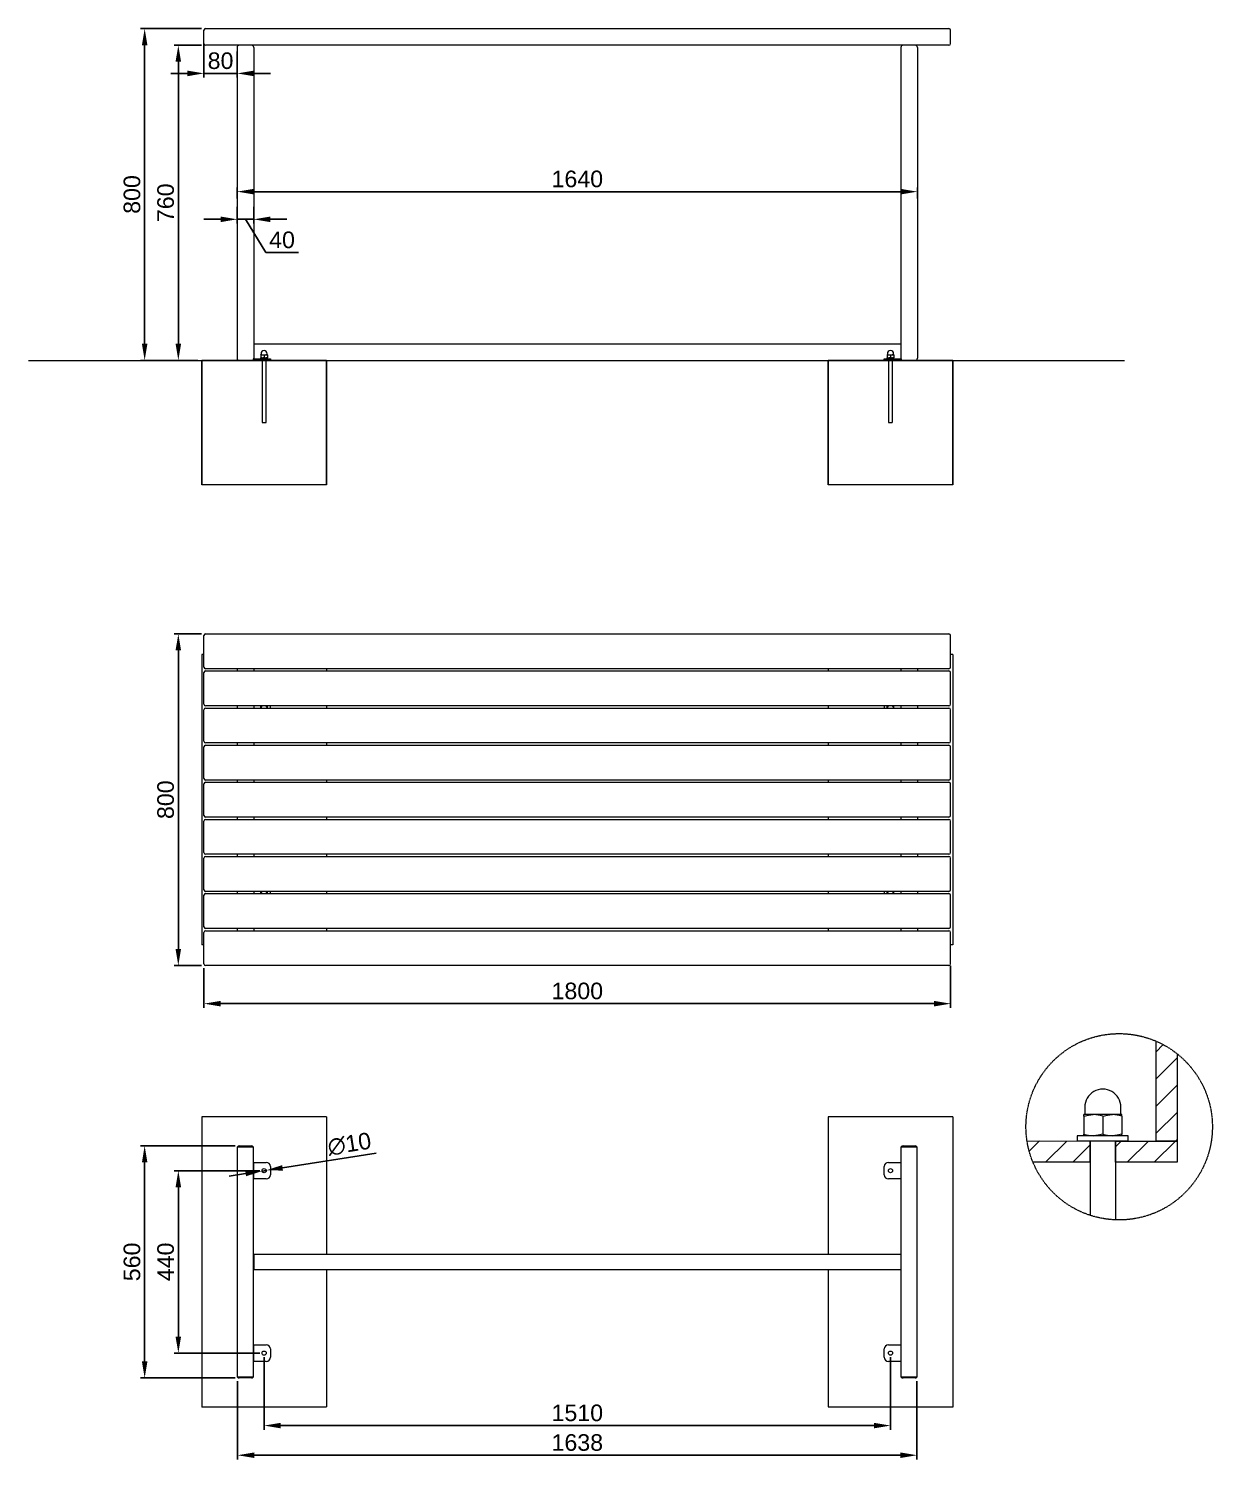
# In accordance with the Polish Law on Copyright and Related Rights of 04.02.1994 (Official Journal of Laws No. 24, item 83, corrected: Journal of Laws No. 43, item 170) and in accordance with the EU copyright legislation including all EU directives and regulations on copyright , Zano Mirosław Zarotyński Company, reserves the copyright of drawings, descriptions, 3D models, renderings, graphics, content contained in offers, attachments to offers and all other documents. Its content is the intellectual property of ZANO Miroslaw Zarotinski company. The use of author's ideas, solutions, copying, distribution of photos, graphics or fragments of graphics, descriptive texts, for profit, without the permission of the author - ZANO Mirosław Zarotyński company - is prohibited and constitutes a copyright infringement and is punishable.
# Model space of a CAD drawing. Header units: millimetres. Extents: x -327 to 4698, y -49 to 3402.
# Drawn here: x -327 to 2527, y -49 to 3402 of the extents above; entities that cross this region are included whole.
import ezdxf

# ---------------------------------------------------------------- set-up
doc = ezdxf.new("R2010")
doc.units = ezdxf.units.MM
doc.linetypes.add('HIDDEN', pattern=[1.905, 1.27, -0.635])
for name, color, linetype, lineweight in [('ZANO_R', 7, 'Continuous', 0), ('ZANO_R_przerywana', 7, 'HIDDEN', 0), ('ZANO_W', 1, 'Continuous', 0)]:
    doc.layers.add(name, color=color, linetype=linetype, lineweight=lineweight)
doc.styles.add('Arial', font='arial.ttf')
doc.styles.get("Standard").update_dxf_attribs({"font": 'ARIALUNI.TTF'})
doc.dimstyles.new('pl i ang', dxfattribs={"dimtxt": 50, "dimasz": 50, "dimexe": 1.25, "dimexo": 0.625, "dimgap": 10, "dimtad": 1, "dimtoh": 1, "dimtxsty": 'Standard', "dimcen": 2.5, "dimclrd": 1, "dimclre": 1, "dimclrt": 1, "dimadec": 0, "dimazin": 0, "dimtfac": 1, "dimtmove": 0, "dimatfit": 3, "dimfxl": 1, "dimarcsym": 1})

# ---------------------------------------------------------------- blocks, each defined once
blk = doc.blocks.new('*D398')
at = {"layer": 'ZANO_W', "color": 1, "lineweight": -2}
for p, q in [((90, 3361.6), (24.2, 3361.6)), ((34.2, 3321.6), (34.2, 2641.6)), ((81, 2601.6), (24.2, 2601.6))]:
    blk.add_line(p, q, dxfattribs=at)
at = {"layer": 'ZANO_W', "color": 1}
for points in [[(40.8, 3321.6), (27.5, 3321.6), (34.2, 3361.6)], [(27.5, 2641.6), (40.8, 2641.6), (34.2, 2601.6)]]:
    blk.add_solid(points, dxfattribs=at)
at = {"layer": 'ZANO_W', "color": 1, "insert": (3.7, 2981.6), "char_height": 40, "attachment_point": 5, "rotation": 90, "style": 'Arial'}
blk.add_mtext('760', dxfattribs=at)
blk = doc.blocks.new('*D399')
at = {"layer": 'ZANO_W', "color": 1, "lineweight": -2}
for p, q in [((90, 3401.6), (-57, 3401.6)), ((-47, 3361.6), (-47, 2641.6)), ((81, 2601.6), (-57, 2601.6))]:
    blk.add_line(p, q, dxfattribs=at)
at = {"layer": 'ZANO_W', "color": 1}
for points in [[(-40.3, 3361.6), (-53.6, 3361.6), (-47, 3401.6)], [(-53.6, 2641.6), (-40.3, 2641.6), (-47, 2601.6)]]:
    blk.add_solid(points, dxfattribs=at)
at = {"layer": 'ZANO_W', "color": 1, "insert": (-77.4, 3001.6), "char_height": 40, "attachment_point": 5, "rotation": 90, "style": 'Arial'}
blk.add_mtext('800', dxfattribs=at)
blk = doc.blocks.new('*D400')
at = {"layer": 'ZANO_W', "color": 1, "lineweight": -2}
for p, q in [((90, 1941.9), (24.2, 1941.9)), ((34.2, 1901.9), (34.2, 1182.1)), ((90, 1142.1), (24.2, 1142.1))]:
    blk.add_line(p, q, dxfattribs=at)
at = {"layer": 'ZANO_W', "color": 1}
for points in [[(40.8, 1901.9), (27.5, 1901.9), (34.2, 1941.9)], [(27.5, 1182.1), (40.8, 1182.1), (34.2, 1142.1)]]:
    blk.add_solid(points, dxfattribs=at)
at = {"layer": 'ZANO_W', "color": 1, "insert": (3.7, 1542), "char_height": 40, "attachment_point": 5, "rotation": 90, "style": 'Arial'}
blk.add_mtext('800', dxfattribs=at)
blk = doc.blocks.new('*D401')
at = {"layer": 'ZANO_W', "color": 1, "lineweight": -2}
for p, q in [((1896, 1141.4), (1896, 1040.1)), ((96, 1136.1), (96, 1040.1)), ((136, 1050.1), (1856, 1050.1))]:
    blk.add_line(p, q, dxfattribs=at)
at = {"layer": 'ZANO_W', "color": 1}
for points in [[(136, 1056.7), (136, 1043.4), (96, 1050.1)], [(1856, 1043.4), (1856, 1056.7), (1896, 1050.1)]]:
    blk.add_solid(points, dxfattribs=at)
at = {"layer": 'ZANO_W', "color": 1, "insert": (996, 1080.5), "char_height": 40, "attachment_point": 5, "style": 'Arial'}
blk.add_mtext('1800', dxfattribs=at)
blk = doc.blocks.new('*D402')
at = {"layer": 'ZANO_W', "color": 1, "lineweight": -2}
for p, q in [((231, 647.3), (24.2, 647.3)), ((34.2, 607.3), (34.2, 247.3)), ((231, 207.3), (24.2, 207.3))]:
    blk.add_line(p, q, dxfattribs=at)
at = {"layer": 'ZANO_W', "color": 1}
for points in [[(40.8, 607.3), (27.5, 607.3), (34.2, 647.3)], [(27.5, 247.3), (40.8, 247.3), (34.2, 207.3)]]:
    blk.add_solid(points, dxfattribs=at)
at = {"layer": 'ZANO_W', "color": 1, "insert": (3.7, 427.3), "char_height": 40, "attachment_point": 5, "rotation": 90, "style": 'Arial'}
blk.add_mtext('440', dxfattribs=at)
blk = doc.blocks.new('*D403')
at = {"layer": 'ZANO_W', "color": 1, "lineweight": -2}
for p, q in [((171.2, 707.2), (-57, 707.2)), ((-47, 667.2), (-47, 187.4)), ((171.2, 147.4), (-57, 147.4))]:
    blk.add_line(p, q, dxfattribs=at)
at = {"layer": 'ZANO_W', "color": 1}
for points in [[(-40.3, 667.2), (-53.6, 667.2), (-47, 707.2)], [(-53.6, 187.4), (-40.3, 187.4), (-47, 147.4)]]:
    blk.add_solid(points, dxfattribs=at)
at = {"layer": 'ZANO_W', "color": 1, "insert": (-77.4, 427.3), "char_height": 40, "attachment_point": 5, "rotation": 90, "style": 'Arial'}
blk.add_mtext('560', dxfattribs=at)
blk = doc.blocks.new('*D404')
at = {"layer": 'ZANO_W', "color": 1, "lineweight": -2}
for p, q in [((241, 197.3), (241, 22.6)), ((1751, 197.3), (1751, 22.6)), ((281, 32.6), (1711, 32.6))]:
    blk.add_line(p, q, dxfattribs=at)
at = {"layer": 'ZANO_W', "color": 1}
for points in [[(281, 39.2), (281, 25.9), (241, 32.6)], [(1711, 25.9), (1711, 39.2), (1751, 32.6)]]:
    blk.add_solid(points, dxfattribs=at)
at = {"layer": 'ZANO_W', "color": 1, "insert": (996, 63), "char_height": 40, "attachment_point": 5, "style": 'Arial'}
blk.add_mtext('1510', dxfattribs=at)
blk = doc.blocks.new('*D405')
at = {"layer": 'ZANO_W', "color": 1, "lineweight": -2}
for p, q in [((177.1, 139.5), (177.1, -49)), ((1814.9, 139.5), (1814.9, -49)), ((217.1, -39), (1774.9, -39))]:
    blk.add_line(p, q, dxfattribs=at)
at = {"layer": 'ZANO_W', "color": 1}
for points in [[(217.1, -32.3), (217.1, -45.6), (177.1, -39)], [(1774.9, -45.6), (1774.9, -32.3), (1814.9, -39)]]:
    blk.add_solid(points, dxfattribs=at)
at = {"layer": 'ZANO_W', "color": 1, "insert": (996, -8.5), "char_height": 40, "attachment_point": 5, "style": 'Arial'}
blk.add_mtext('1638', dxfattribs=at)
blk = doc.blocks.new('*D408')
at = {"layer": 'ZANO_W', "color": 1, "lineweight": -2}
for p, q in [((176, 2991.6), (176, 3018.4)), ((216, 3008.4), (1776, 3008.4)), ((1816, 2991.6), (1816, 3018.4))]:
    blk.add_line(p, q, dxfattribs=at)
at = {"layer": 'ZANO_W', "color": 1}
for points in [[(216, 3015.1), (216, 3001.8), (176, 3008.4)], [(1776, 3001.8), (1776, 3015.1), (1816, 3008.4)]]:
    blk.add_solid(points, dxfattribs=at)
at = {"layer": 'ZANO_W', "color": 1, "insert": (996, 3038.9), "char_height": 40, "attachment_point": 5, "style": 'Arial'}
blk.add_mtext('1640', dxfattribs=at)
blk = doc.blocks.new('*D409')
at = {"layer": 'ZANO_W', "color": 1, "lineweight": -2}
for p, q in [((96, 3365.2), (96, 3283.6)), ((176, 3346.4), (176, 3283.6)), ((56, 3293.6), (16, 3293.6)), ((96, 3293.6), (176, 3293.6)), ((216, 3293.6), (256, 3293.6))]:
    blk.add_line(p, q, dxfattribs=at)
at = {"layer": 'ZANO_W', "color": 1}
for points in [[(56, 3286.9), (56, 3300.3), (96, 3293.6)], [(216, 3300.3), (216, 3286.9), (176, 3293.6)]]:
    blk.add_solid(points, dxfattribs=at)
at = {"layer": 'ZANO_W', "color": 1, "insert": (136, 3324), "char_height": 40, "attachment_point": 5, "style": 'Arial'}
blk.add_mtext('80', dxfattribs=at)
blk = doc.blocks.new('*D410')
at = {"layer": 'ZANO_W', "color": 1, "lineweight": -2}
for p, q in [((176, 2971.6), (176, 2931.7)), ((216, 2971.6), (216, 2931.7)), ((136, 2941.7), (96, 2941.7)), ((176, 2941.7), (216, 2941.7)), ((244.8, 2861.6), (196, 2941.7)), ((256, 2941.7), (296, 2941.7)), ((323.6, 2861.6), (244.8, 2861.6))]:
    blk.add_line(p, q, dxfattribs=at)
at = {"layer": 'ZANO_W', "color": 1}
for points in [[(136, 2935), (136, 2948.4), (176, 2941.7)], [(256, 2948.4), (256, 2935), (216, 2941.7)]]:
    blk.add_solid(points, dxfattribs=at)
at = {"layer": 'ZANO_W', "color": 1, "insert": (284.2, 2892), "char_height": 40, "attachment_point": 5, "style": 'Arial'}
blk.add_mtext('40', dxfattribs=at)
blk = doc.blocks.new('*D412')
at = {"layer": 'ZANO_W', "color": 1, "lineweight": -2}
for p, q in [((285.5, 654.2), (511.1, 689.4)), ((196.5, 640.4), (157, 634.2)), ((236.1, 646.5), (246, 648.1))]:
    blk.add_line(p, q, dxfattribs=at)
at = {"layer": 'ZANO_W', "color": 1}
for points in [[(284.4, 660.8), (286.5, 647.6), (246, 648.1)], [(197.6, 633.8), (195.5, 647), (236.1, 646.5)]]:
    blk.add_solid(points, dxfattribs=at)
at = {"layer": 'ZANO_W', "color": 1, "insert": (446.6, 711.3), "char_height": 40, "attachment_point": 5, "rotation": 8.8651, "style": 'Arial'}
blk.add_mtext('∅10', dxfattribs=at)

msp = doc.modelspace()

# ---------------------------------------------------------------- linework, layer by layer
at = {"layer": 'ZANO_R'}
for p, q in [((96, 3365.6), (96, 3397.6)), ((100, 3401.6), (1892, 3401.6)), ((1896, 3365.6), (1896, 3397.6)), ((181.2, 3361.6), (100, 3361.6)), ((176, 3356.4), (176, 2606.8)), ((210.8, 3361.6), (181.2, 3361.6)), ((1781.2, 3361.6), (210.8, 3361.6)), ((216, 3356.4), (216, 2606.8)), ((1776, 3356.4), (1776, 2606.8)), ((1810.8, 3361.6), (1781.2, 3361.6)), ((1892, 3361.6), (1810.8, 3361.6)), ((1816, 3356.4), (1816, 2606.8)), ((216, 2641.6), (1776, 2641.6)), ((-326.7, 2601.6), (2315.4, 2601.6)), ((391, 2601.6), (91, 2601.6)), ((391, 2601.6), (91, 2601.6)), ((216, 2605.6), (216, 2601.6)), ((216, 2605.6), (246, 2605.6)), ((233, 2615.2), (237, 2615.2)), ((233, 2614.5), (233, 2608)), ((233, 2607.2), (233, 2605.6)), ((233, 2607.2), (249, 2607.2)), ((233, 2607.2), (237, 2607.2)), ((233.5, 2617.7), (233.5, 2615.5)), ((236, 2601.6), (246, 2601.6)), ((236, 2601.6), (246, 2601.6)), ((237, 2615.2), (245, 2615.2)), ((237, 2607.2), (245, 2607.2)), ((241, 2614.5), (241, 2608)), ((249, 2615.2), (245, 2615.2)), ((249, 2607.2), (245, 2607.2)), ((246, 2605.6), (256, 2605.6)), ((248.5, 2615.5), (248.5, 2617.7)), ((249, 2614.5), (249, 2608)), ((249, 2605.6), (249, 2607.2)), ((256, 2605.6), (256, 2601.6)), ((391, 2601.6), (1601, 2601.6)), ((1901, 2601.6), (1601, 2601.6)), ((1901, 2601.6), (1601, 2601.6)), ((1736, 2601.6), (1736, 2605.6)), ((1736, 2605.6), (1746, 2605.6)), ((1743, 2615.2), (1747, 2615.2)), ((1743, 2614.5), (1743, 2608)), ((1743, 2607.2), (1743, 2605.6)), ((1743, 2607.2), (1759, 2607.2)), ((1743, 2607.2), (1747, 2607.2)), ((1743.5, 2617.7), (1743.5, 2615.5)), ((1746, 2605.6), (1776, 2605.6)), ((1746, 2601.6), (1756, 2601.6)), ((1746, 2601.6), (1756, 2601.6)), ((1747, 2615.2), (1755, 2615.2)), ((1747, 2607.2), (1755, 2607.2)), ((1751, 2614.5), (1751, 2608)), ((1759, 2615.2), (1755, 2615.2)), ((1759, 2607.2), (1755, 2607.2)), ((1758.5, 2615.5), (1758.5, 2617.7)), ((1759, 2614.5), (1759, 2608)), ((1759, 2605.6), (1759, 2607.2)), ((1776, 2605.6), (1776, 2601.6)), ((96, 1861.9), (96, 1937.9)), ((100, 1941.9), (1892, 1941.9)), ((1896, 1861.9), (1896, 1937.9)), ((96, 1772.4), (96, 1848.4)), ((1892, 1857.9), (100, 1857.9)), ((100, 1852.4), (1892, 1852.4)), ((176, 1857.9), (176, 1852.4)), ((216, 1857.9), (216, 1852.4)), ((391, 1857.9), (391, 1852.4)), ((1601, 1857.9), (1601, 1852.4)), ((1776, 1857.9), (1776, 1852.4)), ((1816, 1857.9), (1816, 1852.4)), ((1896, 1772.4), (1896, 1848.4)), ((1892, 1768.4), (100, 1768.4)), ((100, 1762.9), (1892, 1762.9)), ((176, 1768.4), (176, 1762.9)), ((216, 1768.4), (216, 1762.9)), ((256, 1762.9), (256, 1768.4)), ((391, 1768.4), (391, 1762.9)), ((1601, 1768.4), (1601, 1762.9)), ((1736, 1768.4), (1736, 1762.9)), ((1776, 1768.4), (1776, 1762.9)), ((1816, 1768.4), (1816, 1762.9)), ((96, 1682.9), (96, 1758.9)), ((1896, 1682.9), (1896, 1758.9)), ((96, 1593.4), (96, 1669.4)), ((1892, 1678.9), (100, 1678.9)), ((100, 1673.4), (1892, 1673.4)), ((176, 1678.9), (176, 1673.4)), ((216, 1678.9), (216, 1673.4)), ((391, 1678.9), (391, 1673.4)), ((1601, 1678.9), (1601, 1673.4)), ((1776, 1678.9), (1776, 1673.4)), ((1816, 1678.9), (1816, 1673.4)), ((1896, 1593.4), (1896, 1669.4)), ((1892, 1589.4), (100, 1589.4)), ((176, 1589.4), (176, 1584)), ((216, 1589.4), (216, 1584)), ((391, 1589.4), (391, 1584)), ((1601, 1589.4), (1601, 1584)), ((1776, 1589.4), (1776, 1584)), ((1816, 1589.4), (1816, 1584)), ((96, 1504), (96, 1580)), ((100, 1584), (1892, 1584)), ((1896, 1504), (1896, 1580)), ((96, 1414.5), (96, 1490.5)), ((1892, 1500), (100, 1500)), ((100, 1494.5), (1892, 1494.5)), ((176, 1500), (176, 1494.5)), ((216, 1500), (216, 1494.5)), ((391, 1500), (391, 1494.5)), ((1601, 1500), (1601, 1494.5)), ((1776, 1500), (1776, 1494.5)), ((1816, 1500), (1816, 1494.5)), ((1896, 1414.5), (1896, 1490.5)), ((96, 1325), (96, 1401)), ((1892, 1410.5), (100, 1410.5)), ((100, 1405), (1892, 1405)), ((176, 1410.5), (176, 1405)), ((216, 1410.5), (216, 1405)), ((391, 1410.5), (391, 1405)), ((1601, 1410.5), (1601, 1405)), ((1776, 1410.5), (1776, 1405)), ((1816, 1410.5), (1816, 1405)), ((1896, 1325), (1896, 1401)), ((96, 1235.5), (96, 1311.5)), ((1892, 1321), (100, 1321)), ((100, 1315.5), (1892, 1315.5)), ((176, 1321), (176, 1315.5)), ((216, 1321), (216, 1315.5)), ((256, 1315.5), (256, 1321)), ((391, 1321), (391, 1315.5)), ((1601, 1321), (1601, 1315.5)), ((1736, 1321), (1736, 1315.5)), ((1776, 1321), (1776, 1315.5)), ((1816, 1321), (1816, 1315.5)), ((1896, 1235.5), (1896, 1311.5)), ((96, 1146.1), (96, 1222.1)), ((1892, 1231.5), (100, 1231.5)), ((100, 1226.1), (1892, 1226.1)), ((176, 1231.5), (176, 1226.1)), ((216, 1231.5), (216, 1226.1)), ((391, 1231.5), (391, 1226.1)), ((1601, 1231.5), (1601, 1226.1)), ((1776, 1231.5), (1776, 1226.1)), ((1816, 1231.5), (1816, 1226.1)), ((1896, 1146.1), (1896, 1222.1)), ((1892, 1142.1), (100, 1142.1)), ((2390.6, 959.8), (2390.6, 718.8)), ((2390.6, 933.5), (2408.4, 951.3)), ((2390.6, 867.9), (2441.7, 919.1)), ((2441.7, 929.4), (2441.7, 718.8)), ((2390.6, 802.4), (2441.7, 853.5)), ((2219.3, 800.6), (2219.3, 783.9)), ((2306.2, 783.9), (2306.2, 800.6)), ((2216.8, 778.6), (2216.8, 782.7)), ((2239.8, 782.7), (2216.8, 782.7)), ((2216.8, 778.6), (2228, 781.5)), ((2216.8, 778.6), (2216.8, 735.7)), ((2228, 781.5), (2239.8, 782.7)), ((2285.8, 782.7), (2239.8, 782.7)), ((2262.8, 778.6), (2274.1, 781.5)), ((2262.8, 778.6), (2262.8, 735.7)), ((2274.1, 781.5), (2285.8, 782.7)), ((2308.8, 782.7), (2285.8, 782.7)), ((2308.8, 778.6), (2308.8, 782.7)), ((2308.8, 778.6), (2308.8, 735.7)), ((2390.6, 736.8), (2441.7, 787.9)), ((2201.4, 731.5), (2201.4, 718.8)), ((2324.1, 731.5), (2201.4, 731.5)), ((2216.8, 731.5), (2216.8, 735.7)), ((2251.5, 732.7), (2239.8, 731.5)), ((2262.8, 735.7), (2251.5, 732.7)), ((2297.5, 732.7), (2285.8, 731.5)), ((2308.8, 735.7), (2297.5, 732.7)), ((2308.8, 731.5), (2308.8, 735.7)), ((2324.1, 718.8), (2324.1, 731.5)), ((177.1, 705.1), (214.9, 705.1)), ((177.1, 149.5), (177.1, 705.1)), ((181.2, 707.2), (210.8, 707.2)), ((214.9, 705.1), (214.9, 149.5)), ((1777.1, 705.1), (1814.9, 705.1)), ((1777.1, 149.5), (1777.1, 705.1)), ((1781.2, 707.2), (1810.8, 707.2)), ((1814.9, 705.1), (1814.9, 149.5)), ((2080.2, 718.9), (2232.1, 718.8)), ((2085.5, 694.1), (2110.3, 718.9)), ((2124.7, 667.6), (2175.9, 718.8)), ((2190.3, 667.6), (2232.1, 709.5)), ((2324.1, 718.8), (2201.4, 718.8)), ((2232.1, 667.6), (2232.1, 718.8)), ((2232.1, 718.8), (2232.1, 539.8)), ((2293.5, 667.6), (2293.5, 718.8)), ((2293.5, 718.8), (2441.7, 718.8)), ((2293.5, 718.8), (2293.5, 528.7)), ((2293.5, 705.2), (2307, 718.8)), ((2321.5, 667.6), (2372.6, 718.8)), ((2387, 667.6), (2438.2, 718.8)), ((2441.7, 718.8), (2390.6, 718.8)), ((2438.2, 718.8), (2441.7, 722.3)), ((216, 627.3), (216, 667.3)), ((216, 667.3), (246, 667.3)), ((256, 657.3), (256, 637.3)), ((1736, 637.3), (1736, 657.3)), ((1746, 667.3), (1776, 667.3)), ((1776, 667.3), (1776, 627.3)), ((2232.1, 667.6), (2093.5, 667.6)), ((2441.7, 667.6), (2293.5, 667.6)), ((246, 627.3), (216, 627.3)), ((1776, 627.3), (1746, 627.3)), ((216, 446.2), (216, 408.4)), ((216, 446.2), (1776, 446.2)), ((1776, 446.2), (1776, 408.4)), ((1776, 408.4), (216, 408.4)), ((216, 187.3), (216, 227.3)), ((216, 227.3), (246, 227.3)), ((256, 217.3), (256, 197.3)), ((1736, 197.3), (1736, 217.3)), ((1746, 227.3), (1776, 227.3)), ((1776, 227.3), (1776, 187.3)), ((246, 187.3), (216, 187.3)), ((1776, 187.3), (1746, 187.3)), ((214.9, 149.5), (177.1, 149.5)), ((210.8, 147.4), (181.2, 147.4)), ((1814.9, 149.5), (1777.1, 149.5)), ((1810.8, 147.4), (1781.2, 147.4))]:
    msp.add_line(p, q, dxfattribs=at)
msp.add_lwpolyline([(2441.7, 718.8), (2441.7, 667.6)], dxfattribs=at)
for centre in [(241, 647.3), (1751, 647.3), (241, 207.3), (1751, 207.3)]:
    msp.add_circle(centre, 5, dxfattribs=at)
for centre, radius, start, end in [((100, 3397.6), 4, 90, 180), ((1892, 3397.6), 4, 0, 90), ((100, 3365.6), 4, 180, 270), ((181.2, 3356.4), 5.2, 90, 180), ((210.8, 3356.4), 5.2, 0, 90), ((1781.2, 3356.4), 5.2, 90, 180), ((1810.8, 3356.4), 5.2, 0, 90), ((1892, 3365.6), 4, 270, 0), ((241, 2617.7), 7.5, 0, 180), ((1751, 2617.7), 7.5, 0, 180), ((181.2, 2606.8), 5.2, 180, 270), ((210.8, 2606.8), 5.2, 270, 0), ((233.3, 2615.5), 0.25, 270, 0), ((248.8, 2615.5), 0.25, 180, 270), ((1743.3, 2615.5), 0.25, 270, 0), ((1758.8, 2615.5), 0.25, 180, 270), ((1781.2, 2606.8), 5.2, 180, 270), ((1810.8, 2606.8), 5.2, 270, 0), ((100, 1937.9), 4, 90, 180), ((1892, 1937.9), 4, 0, 90), ((100, 1861.9), 4, 180, 270), ((100, 1848.4), 4, 90, 180), ((1892, 1861.9), 4, 270, 0), ((1892, 1848.4), 4, 0, 90), ((100, 1772.4), 4, 180, 270), ((100, 1758.9), 4, 90, 180), ((241, 1762), 8, 126.417, 173.1187), ((241, 1762), 7.5, 120.8664, 172.6576), ((241, 1762), 7.5, 7.3424, 59.1336), ((241, 1762), 8, 6.8813, 53.583), ((1751, 1762), 8, 126.417, 173.1187), ((1751, 1762), 7.5, 120.8664, 172.6576), ((1751, 1762), 7.5, 7.3424, 59.1336), ((1751, 1762), 8, 6.8813, 53.583), ((1892, 1772.4), 4, 270, 0), ((1892, 1758.9), 4, 0, 90), ((100, 1682.9), 4, 180, 270), ((100, 1669.4), 4, 90, 180), ((1892, 1682.9), 4, 270, 0), ((1892, 1669.4), 4, 0, 90), ((100, 1593.4), 4, 180, 270), ((1892, 1593.4), 4, 270, 0), ((100, 1580), 4, 90, 180), ((1892, 1580), 4, 0, 90), ((100, 1504), 4, 180, 270), ((100, 1490.5), 4, 90, 180), ((1892, 1504), 4, 270, 0), ((1892, 1490.5), 4, 0, 90), ((100, 1414.5), 4, 180, 270), ((100, 1401), 4, 90, 180), ((1892, 1414.5), 4, 270, 0), ((1892, 1401), 4, 0, 90), ((100, 1325), 4, 180, 270), ((100, 1311.5), 4, 90, 180), ((241, 1322), 8, 186.8813, 233.583), ((241, 1322), 7.5, 187.3424, 239.1336), ((241, 1322), 7.5, 300.8664, 352.6576), ((241, 1322), 8, 306.417, 353.1187), ((1751, 1322), 8, 186.8813, 233.583), ((1751, 1322), 7.5, 187.3424, 239.1336), ((1751, 1322), 7.5, 300.8664, 352.6576), ((1751, 1322), 8, 306.417, 353.1187), ((1892, 1325), 4, 270, 0), ((1892, 1311.5), 4, 0, 90), ((100, 1235.5), 4, 180, 270), ((100, 1222.1), 4, 90, 180), ((1892, 1235.5), 4, 270, 0), ((1892, 1222.1), 4, 0, 90), ((100, 1146.1), 4, 180, 270), ((1892, 1146.1), 4, 270, 0), ((2262.8, 800.6), 43.5, 359.9997, 180.0003), ((2218, 783.9), 1.28, 270.0029, 359.9902), ((2239.2, 712.9), 69.7, 70.227, 89.5168), ((2285.2, 712.9), 69.7, 70.227, 89.5168), ((2307.5, 783.9), 1.28, 180.0098, 269.9971), ((2240.4, 801.3), 69.7, 250.2279, 269.5163), ((2286.4, 801.3), 69.7, 250.2279, 269.5163), ((246, 657.3), 10, 0, 90), ((1746, 657.3), 10, 90, 180), ((246, 637.3), 10, 270, 0), ((1746, 637.3), 10, 180, 270), ((246, 217.3), 10, 0, 90), ((1746, 217.3), 10, 90, 180), ((246, 197.3), 10, 270, 0), ((1746, 197.3), 10, 180, 270)]:
    msp.add_arc(centre, radius, start, end, dxfattribs=at)
for centre, major_axis, start_param, end_param in [((181.2, 701.9), (0, -5.26), 3.141593, 4.049515), ((210.8, 701.9), (0, -5.26), 2.23367, 3.141593), ((1781.2, 701.9), (0, -5.26), 3.141593, 4.049515), ((1810.8, 701.9), (0, -5.26), 2.23367, 3.141593), ((181.2, 152.7), (0, 5.26), 2.23367, 3.141593), ((210.8, 152.7), (0, 5.26), 3.141593, 4.049515), ((1781.2, 152.7), (0, 5.26), 2.23367, 3.141593), ((1810.8, 152.7), (0, 5.26), 3.141593, 4.049515)]:
    msp.add_ellipse(centre, major_axis=major_axis, ratio=0.987688, start_param=start_param, end_param=end_param, dxfattribs=at)
for points, knots in [([(233, 2614.5), (233.7, 2614.7), (235, 2615.1), (236.3, 2615.2), (237, 2615.2)], [0, 0, 0, 0, 0.495458, 1, 1, 1, 1]), ([(233, 2614.5), (233, 2614.8), (233, 2615.2), (233, 2615.2), (233, 2615.2)], [0, 0, 0, 0, 0.745921, 1, 1, 1, 1]), ([(237, 2607.2), (236.9, 2607.2), (236.2, 2607.2), (234.8, 2607.4), (233.6, 2607.8), (233, 2608)], [0, 0, 0, 0, 0.070086, 0.530782, 1, 1, 1, 1]), ([(233, 2607.2), (233, 2607.2), (233, 2607.3), (233, 2607.7), (233, 2608)], [0, 0, 0, 0, 0.254079, 1, 1, 1, 1]), ([(237, 2615.2), (237.1, 2615.2), (237.8, 2615.2), (239.2, 2615.1), (240.4, 2614.7), (241, 2614.5)], [0, 0, 0, 0, 0.070086, 0.530782, 1, 1, 1, 1]), ([(241, 2608), (240.4, 2607.8), (239, 2607.4), (237.7, 2607.3), (237, 2607.2)], [0, 0, 0, 0, 0.495458, 1, 1, 1, 1]), ([(241, 2614.5), (241.7, 2614.7), (243, 2615.1), (244.3, 2615.2), (245, 2615.2)], [0, 0, 0, 0, 0.495458, 1, 1, 1, 1]), ([(245, 2607.2), (244.9, 2607.2), (244.2, 2607.2), (242.8, 2607.4), (241.6, 2607.8), (241, 2608)], [0, 0, 0, 0, 0.070086, 0.530782, 1, 1, 1, 1]), ([(245, 2615.2), (245.1, 2615.2), (245.8, 2615.2), (247.2, 2615.1), (248.4, 2614.7), (249, 2614.5)], [0, 0, 0, 0, 0.070086, 0.530782, 1, 1, 1, 1]), ([(249, 2608), (248.4, 2607.8), (247, 2607.4), (245.7, 2607.3), (245, 2607.2)], [0, 0, 0, 0, 0.495458, 1, 1, 1, 1]), ([(249, 2614.5), (249, 2614.8), (249, 2615.2), (249, 2615.2), (249, 2615.2)], [0, 0, 0, 0, 0.745921, 1, 1, 1, 1]), ([(249, 2607.2), (249, 2607.2), (249, 2607.3), (249, 2607.7), (249, 2608)], [0, 0, 0, 0, 0.254079, 1, 1, 1, 1]), ([(1743, 2614.5), (1743.7, 2614.7), (1745, 2615.1), (1746.3, 2615.2), (1747, 2615.2)], [0, 0, 0, 0, 0.495458, 1, 1, 1, 1]), ([(1743, 2614.5), (1743, 2614.8), (1743, 2615.2), (1743, 2615.2), (1743, 2615.2)], [0, 0, 0, 0, 0.745921, 1, 1, 1, 1]), ([(1747, 2607.2), (1746.9, 2607.2), (1746.2, 2607.2), (1744.8, 2607.4), (1743.6, 2607.8), (1743, 2608)], [0, 0, 0, 0, 0.070086, 0.530782, 1, 1, 1, 1]), ([(1743, 2607.2), (1743, 2607.2), (1743, 2607.3), (1743, 2607.7), (1743, 2608)], [0, 0, 0, 0, 0.254079, 1, 1, 1, 1]), ([(1747, 2615.2), (1747.1, 2615.2), (1747.8, 2615.2), (1749.2, 2615.1), (1750.4, 2614.7), (1751, 2614.5)], [0, 0, 0, 0, 0.070086, 0.530782, 1, 1, 1, 1]), ([(1751, 2608), (1750.4, 2607.8), (1749, 2607.4), (1747.7, 2607.3), (1747, 2607.2)], [0, 0, 0, 0, 0.495458, 1, 1, 1, 1]), ([(1751, 2614.5), (1751.7, 2614.7), (1753, 2615.1), (1754.3, 2615.2), (1755, 2615.2)], [0, 0, 0, 0, 0.495458, 1, 1, 1, 1]), ([(1755, 2607.2), (1754.9, 2607.2), (1754.2, 2607.2), (1752.8, 2607.4), (1751.6, 2607.8), (1751, 2608)], [0, 0, 0, 0, 0.070086, 0.530782, 1, 1, 1, 1]), ([(1755, 2615.2), (1755.1, 2615.2), (1755.8, 2615.2), (1757.2, 2615.1), (1758.4, 2614.7), (1759, 2614.5)], [0, 0, 0, 0, 0.070086, 0.530782, 1, 1, 1, 1]), ([(1759, 2608), (1758.4, 2607.8), (1757, 2607.4), (1755.7, 2607.3), (1755, 2607.2)], [0, 0, 0, 0, 0.495458, 1, 1, 1, 1]), ([(1759, 2614.5), (1759, 2614.8), (1759, 2615.2), (1759, 2615.2), (1759, 2615.2)], [0, 0, 0, 0, 0.745921, 1, 1, 1, 1]), ([(1759, 2607.2), (1759, 2607.2), (1759, 2607.3), (1759, 2607.7), (1759, 2608)], [0, 0, 0, 0, 0.254079, 1, 1, 1, 1]), ([(236.2, 1768.4), (235.7, 1768.2), (234.7, 1767.5), (233.6, 1766.9), (233, 1766.6)], [0, 0, 0, 0, 0.406059, 1, 1, 1, 1]), ([(233, 1762.9), (233, 1763.8), (233, 1765), (233, 1766.2), (233, 1766.6)], [0, 0, 0, 0, 0.698644, 1, 1, 1, 1]), ([(249, 1766.6), (248.4, 1767), (247.3, 1767.6), (246.3, 1768.2), (245.9, 1768.4)], [0, 0, 0, 0, 0.62722, 1, 1, 1, 1]), ([(249, 1762.9), (249, 1763.8), (249, 1765), (249, 1766.2), (249, 1766.6)], [0, 0, 0, 0, 0.698644, 1, 1, 1, 1]), ([(1746.2, 1768.4), (1745.7, 1768.2), (1744.7, 1767.5), (1743.6, 1766.9), (1743, 1766.6)], [0, 0, 0, 0, 0.406059, 1, 1, 1, 1]), ([(1743, 1762.9), (1743, 1763.8), (1743, 1765), (1743, 1766.2), (1743, 1766.6)], [0, 0, 0, 0, 0.698644, 1, 1, 1, 1]), ([(1759, 1766.6), (1758.4, 1767), (1757.3, 1767.6), (1756.3, 1768.2), (1755.9, 1768.4)], [0, 0, 0, 0, 0.6272199, 1, 1, 1, 1]), ([(1759, 1762.9), (1759, 1763.8), (1759, 1765), (1759, 1766.2), (1759, 1766.6)], [0, 0, 0, 0, 0.698644, 1, 1, 1, 1]), ([(233, 1317.3), (233, 1318.5), (233, 1319.7), (233, 1320.9), (233, 1321)], [0, 0, 0, 0, 0.9380746, 1, 1, 1, 1]), ([(233, 1317.3), (233.7, 1317), (234.7, 1316.4), (235.8, 1315.8), (236.2, 1315.5)], [0, 0, 0, 0, 0.62722, 1, 1, 1, 1]), ([(245.9, 1315.5), (246.3, 1315.8), (247.4, 1316.4), (248.4, 1317), (249, 1317.3)], [0, 0, 0, 0, 0.406059, 1, 1, 1, 1]), ([(249, 1317.3), (249, 1318.5), (249, 1319.7), (249, 1320.9), (249, 1321)], [0, 0, 0, 0, 0.938075, 1, 1, 1, 1]), ([(1743, 1317.3), (1743, 1318.5), (1743, 1319.7), (1743, 1320.9), (1743, 1321)], [0, 0, 0, 0, 0.938075, 1, 1, 1, 1]), ([(1743, 1317.3), (1743.7, 1317), (1744.7, 1316.4), (1745.8, 1315.8), (1746.2, 1315.5)], [0, 0, 0, 0, 0.62722, 1, 1, 1, 1]), ([(1755.9, 1315.5), (1756.3, 1315.8), (1757.4, 1316.4), (1758.4, 1317), (1759, 1317.3)], [0, 0, 0, 0, 0.406059, 1, 1, 1, 1]), ([(1759, 1317.3), (1759, 1318.5), (1759, 1319.7), (1759, 1320.9), (1759, 1321)], [0, 0, 0, 0, 0.9380746, 1, 1, 1, 1])]:
    msp.add_open_spline(points, degree=3, knots=knots, dxfattribs=at)
at = {"layer": 'ZANO_R_przerywana'}
for p, q in [((91, 2601.6), (91, 2301.6)), ((91, 2301.6), (91, 2601.6)), ((236, 2601.6), (236, 2451.6)), ((236, 2601.6), (236, 2451.6)), ((246, 2451.6), (246, 2601.6)), ((246, 2451.6), (246, 2601.6)), ((391, 2601.6), (391, 2301.6)), ((391, 2301.6), (391, 2601.6)), ((1601, 2601.6), (1601, 2301.6)), ((1601, 2301.6), (1601, 2601.6)), ((1746, 2601.6), (1746, 2451.6)), ((1746, 2601.6), (1746, 2451.6)), ((1756, 2451.6), (1756, 2601.6)), ((1756, 2451.6), (1756, 2601.6)), ((1901, 2601.6), (1901, 2301.6)), ((1901, 2301.6), (1901, 2601.6)), ((236, 2451.6), (246, 2451.6)), ((236, 2451.6), (246, 2451.6)), ((1746, 2451.6), (1756, 2451.6)), ((1746, 2451.6), (1756, 2451.6)), ((391, 2301.6), (91, 2301.6)), ((391, 2301.6), (91, 2301.6)), ((1901, 2301.6), (1601, 2301.6)), ((1901, 2301.6), (1601, 2301.6)), ((96, 1891.8), (91, 1891.8)), ((91, 1891.8), (91, 1191.8)), ((1901, 1891.8), (1896, 1891.8)), ((1901, 1891.8), (1901, 1191.8)), ((96, 1191.8), (91, 1191.8)), ((1901, 1191.8), (1896, 1191.8)), ((91, 777.1), (91, 77.1)), ((391, 777.1), (91, 777.1)), ((391, 777.1), (391, 446.2)), ((1601, 777.1), (1601, 446.2)), ((1901, 777.1), (1601, 777.1)), ((1901, 777.1), (1901, 77.1)), ((391, 408.4), (391, 77.1)), ((1601, 408.4), (1601, 77.1)), ((391, 77.1), (91, 77.1)), ((1901, 77.1), (1601, 77.1))]:
    msp.add_line(p, q, dxfattribs=at)
at = {"layer": 'ZANO_R_przerywana', "color": 1}
msp.add_circle((2302.3, 753.2), 224.7, dxfattribs=at)

# ---------------------------------------------------------------- dimensions: what is measured, and where the dimension line sits
at = {"layer": 'ZANO_W'}
for base, p1, p2, picture, middle in [((-47, 2601.6), (100, 3401.6), (91, 2601.6), '*D399', (-77.4, 3001.6)), ((34.2, 2601.6), (100, 3361.6), (91, 2601.6), '*D398', (3.7, 2981.6)), ((34.2, 1142.1), (100, 1941.9), (100, 1142.1), '*D400', (3.7, 1542)), ((-47, 147.4), (181.2, 707.2), (181.2, 147.4), '*D403', (-77.4, 427.3)), ((34.2, 207.3), (241, 647.3), (241, 207.3), '*D402', (3.7, 427.3))]:
    dim = msp.add_linear_dim(base=base, p1=p1, p2=p2, angle=90, dimstyle='pl i ang', override={"dimtxt": 40, "dimasz": 40, "dimexe": 10, "dimexo": 10, "dimtoh": 0, "dimdec": 0, "dimtxsty": 'Arial', "dimtdec": 0, "dimtmove": 1}, dxfattribs=at)
    dim.commit()
    dim.dimension.update_dxf_attribs({"geometry": picture, "text_midpoint": middle})
for base, p1, p2, picture, middle in [((176, 3293.6), (96, 3375.2), (176, 3356.4), '*D409', (136, 3324)), ((1896, 1050.1), (96, 1146.1), (1896, 1151.4), '*D401', (996, 1080.5)), ((1751, 32.6), (241, 207.3), (1751, 207.3), '*D404', (996, 63)), ((1814.9, -39), (177.1, 149.5), (1814.9, 149.5), '*D405', (996, -8.5))]:
    dim = msp.add_linear_dim(base=base, p1=p1, p2=p2, dimstyle='pl i ang', override={"dimtxt": 40, "dimasz": 40, "dimexe": 10, "dimexo": 10, "dimtoh": 0, "dimdec": 0, "dimtxsty": 'Arial', "dimtdec": 0, "dimtmove": 1}, dxfattribs=at)
    dim.commit()
    dim.dimension.update_dxf_attribs({"geometry": picture, "text_midpoint": middle})
dim = msp.add_aligned_dim(p1=(176, 2981.6), p2=(1816, 2981.6), distance=26.8, dimstyle='pl i ang', override={"dimtxt": 40, "dimasz": 40, "dimexe": 10, "dimexo": 10, "dimtoh": 0, "dimdec": 0, "dimtxsty": 'Arial', "dimtdec": 0, "dimtmove": 1}, dxfattribs=at)
dim.commit()
dim.dimension.update_dxf_attribs({"geometry": '*D408', "text_midpoint": (996, 3038.9)})
dim = msp.add_linear_dim(base=(216, 2941.7), p1=(176, 2981.6), p2=(216, 2981.6), dimstyle='pl i ang', override={"dimtxt": 40, "dimasz": 40, "dimexe": 10, "dimexo": 10, "dimtoh": 0, "dimdec": 0, "dimtxsty": 'Arial', "dimtdec": 0, "dimtmove": 1}, dxfattribs=at)
dim.commit()
dim.dimension.update_dxf_attribs({"geometry": '*D410', "text_midpoint": (254.8, 2861.6), "dimtype": 160})
dim = msp.add_diameter_dim_2p(p1=(236.1, 646.5), p2=(246, 648.1), dimstyle='pl i ang', override={"dimtxt": 40, "dimasz": 40, "dimexe": 10, "dimexo": 10, "dimtoh": 0, "dimdec": 0, "dimtxsty": 'Arial', "dimtdec": 0, "dimtmove": 1}, dxfattribs=at)
dim.commit()
dim.dimension.update_dxf_attribs({"geometry": '*D412', "text_midpoint": (451.4, 680.1), "dimtype": 163})

doc.saveas('drawing.dxf')
